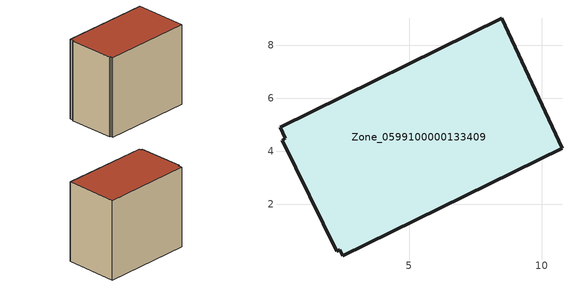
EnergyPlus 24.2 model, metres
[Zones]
Zone_0599100000133409
 floor ground (C_G): 0.21,4.42 0.32,4.5 0.12,4.91 8.5,9.03 10.77,4.12 2.5,0.06 2.38,0.29 2.26,0.23 z0.42
 wall outside (C_F): 2.38,0.29 2.5,0.06 10.77,4.12 8.5,9.03 0.12,4.91 0.32,4.5 0.21,4.42 2.26,0.23 2.38,0.29 z0.42:8.6
 roof outside (C_R): 10.77,4.12 8.5,9.03 0.12,4.91 0.32,4.5 0.21,4.42 2.26,0.23 2.38,0.29 2.5,0.06 z8.6
[BUILDING]
Pand.0599100000133409: North Axis=0; Terrain=City; Loads Convergence Tolerance Value=0.04; Temperature Convergence Tolerance Value=0.4; Solar Distribution=FullExterior; Maximum Number of Warmup Days=25; Minimum Number of Warmup Days=1
[Site:Location]
Rotterdam.The.Hague.AP_ZH_NLD Design_Conditions: Latitude=51.96; Longitude=4.45; Time Zone=1; Elevation=-4.5
[SITE:GROUNDTEMPERATURE:BUILDINGSURFACE]
18, 18, 18, 18, 18, 18, 18, 18, 18, 18, 18, 18
[MATERIAL] Thermal Absorptance=0.9; Solar Absorptance=0.7; Visible Absorptance=0.7
Name | Roughness | Thickness | Conductivity | Density | Specific Heat
G.TI.1965-1974 | MediumSmooth | 0.15 | 0.882353 | 540 | 1210
F.TI.1965-1974 | Rough | 0.3 | 0.697674 | 1920 | 840
R.TI.1965-1974 | MediumRough | 0.2 | 0.232558 | 1500 | 1000
[CONSTRUCTION]
C_G: G.TI.1965-1974
C_F: F.TI.1965-1974
C_R: R.TI.1965-1974
[ZONE]
Zone_0599100000133409: Type=1; Multiplier=1; Ceiling Height=Autocalculate; Volume=Autocalculate; Floor Area=autocalculate; Part of Total Floor Area=Yes
[ZONEINFILTRATION:DESIGNFLOWRATE]
Infil_Zone_0599100000133409: Zone or ZoneList or Space or SpaceList=Zone_0599100000133409; Schedule=AlwaysOn; Design Flow Rate Calculation Method=Flow/Area; Flow Rate per Floor Area=0.003; Constant Term Coefficient=1; Temperature Term Coefficient=0; Velocity Term Coefficient=0; Velocity Squared Term Coefficient=0
[HVACTEMPLATE:ZONE:IDEALLOADSAIRSYSTEM]
Zone_0599100000133409: Maximum Heating Supply Air Temperature=50; Minimum Cooling Supply Air Temperature=13; Maximum Heating Supply Air Humidity Ratio=0.0156; Minimum Cooling Supply Air Humidity Ratio=0.0077; Heating Limit=NoLimit; Cooling Limit=NoLimit; Dehumidification Control Type=ConstantSensibleHeatRatio; Cooling Sensible Heat Ratio=0.7; Dehumidification Setpoint=60; Humidification Control Type=None; Humidification Setpoint=30; Outdoor Air Method=None; Outdoor Air Flow Rate per Person=0.00944; Outdoor Air Flow Rate per Zone Floor Area=0; Outdoor Air Flow Rate per Zone=0; Demand Controlled Ventilation Type=None; Outdoor Air Economizer Type=NoEconomizer; Heat Recovery Type=None; Sensible Heat Recovery Effectiveness=0.7; Latent Heat Recovery Effectiveness=0.65
[ZONECONTROL:THERMOSTAT]
ThermostatControl_Zone_0599100000133409: Zone or ZoneList=Zone_0599100000133409; Control Type Schedule=DualSetpointControlType; Control 1=Thermostat_Zone_0599100000133409; Temperature Difference Between Cutout And Setpoint=0
[THERMOSTATSETPOINT:DUALSETPOINT]
Thermostat_Zone_0599100000133409: Heating Setpoint Temperature Schedule=HeatingSetpoint_Zone_0599100000133409; Cooling Setpoint Temperature Schedule=CoolingSetpoint_Zone_0599100000133409
[SCHEDULE:COMPACT]
HeatingSetpoint_Zone_0599100000133409: Through: 12/31, For: AllDays, Until: 24:00, 21
CoolingSetpoint_Zone_0599100000133409: Through: 12/31, For: AllDays, Until: 24:00, 24
DualSetpointControlType: Through: 12/31, For: AllDays, Until: 24:00, 4
AlwaysOn: Through: 12/31, For: AllDays, Until: 24:00, 1
